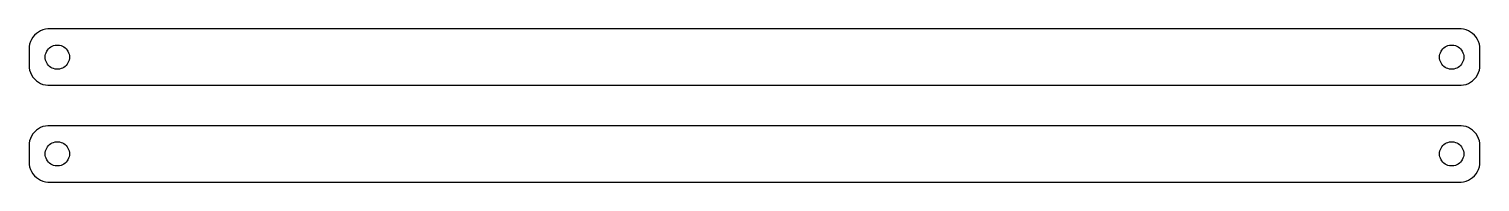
# Model space of a CAD drawing. Header units: metres. Extents: x -180 to 180, y 17 to 55.
import ezdxf

# ---------------------------------------------------------------- set-up
doc = ezdxf.new("R2010")
doc.units = ezdxf.units.M

msp = doc.modelspace()

# ---------------------------------------------------------------- linework, layer by layer
for p, q in [((-177.687, 53.8526), (-178.145, 53.4227)), ((-177.179, 54.2216), (-177.687, 53.8526)), ((-176.629, 54.5241), (-177.179, 54.2216)), ((-176.045, 54.7553), (-176.629, 54.5241)), ((-175.437, 54.9114), (-176.045, 54.7553)), ((-174.814, 54.9901), (-175.437, 54.9114)), ((174.814, 54.9901), (-174.814, 54.9901)), ((175.437, 54.9114), (174.814, 54.9901)), ((176.045, 54.7553), (175.437, 54.9114)), ((176.629, 54.5241), (176.045, 54.7553)), ((177.179, 54.2216), (176.629, 54.5241)), ((177.687, 53.8526), (177.179, 54.2216)), ((178.145, 53.4227), (177.687, 53.8526)), ((-179.461, 50.6267), (-179.5, 50)), ((-179.343, 51.2434), (-179.461, 50.6267)), ((-179.149, 51.8406), (-179.343, 51.2434)), ((-178.882, 52.4088), (-179.149, 51.8406)), ((-178.545, 52.9389), (-178.882, 52.4088)), ((-178.145, 53.4227), (-178.545, 52.9389)), ((-174.687, 50.0536), (-174.412, 50.3115)), ((-174.412, 50.3115), (-174.107, 50.533)), ((-174.107, 50.533), (-173.777, 50.7145)), ((-173.777, 50.7145), (-173.427, 50.8532)), ((-173.427, 50.8532), (-173.062, 50.9469)), ((-173.062, 50.9469), (-172.688, 50.9941)), ((-172.688, 50.9941), (-172.312, 50.9941)), ((-172.312, 50.9941), (-171.938, 50.9469)), ((-171.938, 50.9469), (-171.573, 50.8532)), ((-171.573, 50.8532), (-171.223, 50.7145)), ((-171.223, 50.7145), (-170.893, 50.533)), ((-170.893, 50.533), (-170.588, 50.3115)), ((-170.588, 50.3115), (-170.313, 50.0536)), ((170.313, 50.0536), (170.588, 50.3115)), ((170.588, 50.3115), (170.893, 50.533)), ((170.893, 50.533), (171.223, 50.7145)), ((171.223, 50.7145), (171.573, 50.8532)), ((171.573, 50.8532), (171.938, 50.9469)), ((171.938, 50.9469), (172.312, 50.9941)), ((172.312, 50.9941), (172.688, 50.9941)), ((172.688, 50.9941), (173.062, 50.9469)), ((173.062, 50.9469), (173.427, 50.8532)), ((173.427, 50.8532), (173.777, 50.7145)), ((173.777, 50.7145), (174.107, 50.533)), ((174.107, 50.533), (174.412, 50.3115)), ((174.412, 50.3115), (174.687, 50.0536)), ((178.545, 52.9389), (178.145, 53.4227)), ((178.882, 52.4088), (178.545, 52.9389)), ((179.149, 51.8406), (178.882, 52.4088)), ((179.343, 51.2434), (179.149, 51.8406)), ((179.461, 50.6267), (179.343, 51.2434)), ((179.5, 50), (179.461, 50.6267)), ((-179.5, 50), (-179.5, 46)), ((-175.5, 48), (-175.476, 48.376)), ((-175.476, 47.624), (-175.5, 48)), ((-175.476, 48.376), (-175.406, 48.7461)), ((-175.406, 47.2539), (-175.476, 47.624)), ((-175.406, 48.7461), (-175.289, 49.1044)), ((-175.289, 46.8956), (-175.406, 47.2539)), ((-175.289, 49.1044), (-175.129, 49.4453)), ((-175.129, 46.5547), (-175.289, 46.8956)), ((-175.129, 49.4453), (-174.927, 49.7634)), ((-174.927, 49.7634), (-174.687, 50.0536)), ((-170.313, 50.0536), (-170.073, 49.7634)), ((-170.073, 49.7634), (-169.871, 49.4453)), ((-169.871, 49.4453), (-169.711, 49.1044)), ((-169.711, 46.8956), (-169.871, 46.5547)), ((-169.711, 49.1044), (-169.594, 48.7461)), ((-169.594, 47.2539), (-169.711, 46.8956)), ((-169.594, 48.7461), (-169.524, 48.376)), ((-169.524, 47.624), (-169.594, 47.2539)), ((-169.524, 48.376), (-169.5, 48)), ((-169.5, 48), (-169.524, 47.624)), ((169.5, 48), (169.524, 48.376)), ((169.524, 47.624), (169.5, 48)), ((169.524, 48.376), (169.594, 48.7461)), ((169.594, 47.2539), (169.524, 47.624)), ((169.594, 48.7461), (169.711, 49.1044)), ((169.711, 46.8956), (169.594, 47.2539)), ((169.711, 49.1044), (169.871, 49.4453)), ((169.871, 46.5547), (169.711, 46.8956)), ((169.871, 49.4453), (170.073, 49.7634)), ((170.073, 49.7634), (170.313, 50.0536)), ((174.687, 50.0536), (174.927, 49.7634)), ((174.927, 49.7634), (175.129, 49.4453)), ((175.129, 49.4453), (175.289, 49.1044)), ((175.289, 46.8956), (175.129, 46.5547)), ((175.289, 49.1044), (175.406, 48.7461)), ((175.406, 47.2539), (175.289, 46.8956)), ((175.406, 48.7461), (175.476, 48.376)), ((175.476, 47.624), (175.406, 47.2539)), ((175.476, 48.376), (175.5, 48)), ((175.5, 48), (175.476, 47.624)), ((179.5, 46), (179.5, 50)), ((-179.5, 46), (-179.461, 45.3733)), ((-179.461, 45.3733), (-179.343, 44.7566)), ((-179.343, 44.7566), (-179.149, 44.1594)), ((-179.149, 44.1594), (-178.882, 43.5912)), ((-178.882, 43.5912), (-178.545, 43.0611)), ((-174.927, 46.2366), (-175.129, 46.5547)), ((-174.687, 45.9464), (-174.927, 46.2366)), ((-174.412, 45.6885), (-174.687, 45.9464)), ((-174.107, 45.467), (-174.412, 45.6885)), ((-173.777, 45.2855), (-174.107, 45.467)), ((-173.427, 45.1468), (-173.777, 45.2855)), ((-173.062, 45.0531), (-173.427, 45.1468)), ((-172.688, 45.0059), (-173.062, 45.0531)), ((-172.312, 45.0059), (-172.688, 45.0059)), ((-171.938, 45.0531), (-172.312, 45.0059)), ((-171.573, 45.1468), (-171.938, 45.0531)), ((-171.223, 45.2855), (-171.573, 45.1468)), ((-170.893, 45.467), (-171.223, 45.2855)), ((-170.588, 45.6885), (-170.893, 45.467)), ((-170.313, 45.9464), (-170.588, 45.6885)), ((-170.073, 46.2366), (-170.313, 45.9464)), ((-169.871, 46.5547), (-170.073, 46.2366)), ((170.073, 46.2366), (169.871, 46.5547)), ((170.313, 45.9464), (170.073, 46.2366)), ((170.588, 45.6885), (170.313, 45.9464)), ((170.893, 45.467), (170.588, 45.6885)), ((171.223, 45.2855), (170.893, 45.467)), ((171.573, 45.1468), (171.223, 45.2855)), ((171.938, 45.0531), (171.573, 45.1468)), ((172.312, 45.0059), (171.938, 45.0531)), ((172.688, 45.0059), (172.312, 45.0059)), ((173.062, 45.0531), (172.688, 45.0059)), ((173.427, 45.1468), (173.062, 45.0531)), ((173.777, 45.2855), (173.427, 45.1468)), ((174.107, 45.467), (173.777, 45.2855)), ((174.412, 45.6885), (174.107, 45.467)), ((174.687, 45.9464), (174.412, 45.6885)), ((174.927, 46.2366), (174.687, 45.9464)), ((175.129, 46.5547), (174.927, 46.2366)), ((178.545, 43.0611), (178.882, 43.5912)), ((178.882, 43.5912), (179.149, 44.1594)), ((179.149, 44.1594), (179.343, 44.7566)), ((179.343, 44.7566), (179.461, 45.3733)), ((179.461, 45.3733), (179.5, 46)), ((-178.545, 43.0611), (-178.145, 42.5773)), ((-178.145, 42.5773), (-177.687, 42.1474)), ((-177.687, 42.1474), (-177.179, 41.7784)), ((-177.179, 41.7784), (-176.629, 41.4759)), ((-176.629, 41.4759), (-176.045, 41.2447)), ((-176.045, 41.2447), (-175.437, 41.0886)), ((-175.437, 41.0886), (-174.814, 41.0099)), ((-174.814, 41.0099), (174.814, 41.0099)), ((174.814, 41.0099), (175.437, 41.0886)), ((175.437, 41.0886), (176.045, 41.2447)), ((176.045, 41.2447), (176.629, 41.4759)), ((176.629, 41.4759), (177.179, 41.7784)), ((177.179, 41.7784), (177.687, 42.1474)), ((177.687, 42.1474), (178.145, 42.5773)), ((178.145, 42.5773), (178.545, 43.0611)), ((-178.545, 28.9389), (-178.882, 28.4088)), ((-178.145, 29.4227), (-178.545, 28.9389)), ((-177.687, 29.8526), (-178.145, 29.4227)), ((-177.179, 30.2216), (-177.687, 29.8526)), ((-176.629, 30.5241), (-177.179, 30.2216)), ((-176.045, 30.7553), (-176.629, 30.5241)), ((-175.437, 30.9114), (-176.045, 30.7553)), ((-174.814, 30.9901), (-175.437, 30.9114)), ((174.814, 30.9901), (-174.814, 30.9901)), ((175.437, 30.9114), (174.814, 30.9901)), ((176.045, 30.7553), (175.437, 30.9114)), ((176.629, 30.5241), (176.045, 30.7553)), ((177.179, 30.2216), (176.629, 30.5241)), ((177.687, 29.8526), (177.179, 30.2216)), ((178.145, 29.4227), (177.687, 29.8526)), ((178.545, 28.9389), (178.145, 29.4227)), ((178.882, 28.4088), (178.545, 28.9389)), ((-179.461, 26.6267), (-179.5, 26)), ((-179.5, 26), (-179.5, 22)), ((-179.343, 27.2434), (-179.461, 26.6267)), ((-179.149, 27.8406), (-179.343, 27.2434)), ((-178.882, 28.4088), (-179.149, 27.8406)), ((-175.289, 25.1044), (-175.129, 25.4453)), ((-175.129, 25.4453), (-174.927, 25.7634)), ((-174.927, 25.7634), (-174.687, 26.0536)), ((-174.687, 26.0536), (-174.412, 26.3115)), ((-174.412, 26.3115), (-174.107, 26.533)), ((-174.107, 26.533), (-173.777, 26.7145)), ((-173.777, 26.7145), (-173.427, 26.8532)), ((-173.427, 26.8532), (-173.062, 26.9469)), ((-173.062, 26.9469), (-172.688, 26.9941)), ((-172.688, 26.9941), (-172.312, 26.9941)), ((-172.312, 26.9941), (-171.938, 26.9469)), ((-171.938, 26.9469), (-171.573, 26.8532)), ((-171.573, 26.8532), (-171.223, 26.7145)), ((-171.223, 26.7145), (-170.893, 26.533)), ((-170.893, 26.533), (-170.588, 26.3115)), ((-170.588, 26.3115), (-170.313, 26.0536)), ((-170.313, 26.0536), (-170.073, 25.7634)), ((-170.073, 25.7634), (-169.871, 25.4453)), ((-169.871, 25.4453), (-169.711, 25.1044)), ((169.711, 25.1044), (169.871, 25.4453)), ((169.871, 25.4453), (170.073, 25.7634)), ((170.073, 25.7634), (170.313, 26.0536)), ((170.313, 26.0536), (170.588, 26.3115)), ((170.588, 26.3115), (170.893, 26.533)), ((170.893, 26.533), (171.223, 26.7145)), ((171.223, 26.7145), (171.573, 26.8532)), ((171.573, 26.8532), (171.938, 26.9469)), ((171.938, 26.9469), (172.312, 26.9941)), ((172.312, 26.9941), (172.688, 26.9941)), ((172.688, 26.9941), (173.062, 26.9469)), ((173.062, 26.9469), (173.427, 26.8532)), ((173.427, 26.8532), (173.777, 26.7145)), ((173.777, 26.7145), (174.107, 26.533)), ((174.107, 26.533), (174.412, 26.3115)), ((174.412, 26.3115), (174.687, 26.0536)), ((174.687, 26.0536), (174.927, 25.7634)), ((174.927, 25.7634), (175.129, 25.4453)), ((175.129, 25.4453), (175.289, 25.1044)), ((179.149, 27.8406), (178.882, 28.4088)), ((179.343, 27.2434), (179.149, 27.8406)), ((179.461, 26.6267), (179.343, 27.2434)), ((179.5, 26), (179.461, 26.6267)), ((179.5, 22), (179.5, 26)), ((-179.5, 22), (-179.461, 21.3733)), ((-175.5, 24), (-175.476, 24.376)), ((-175.476, 23.624), (-175.5, 24)), ((-175.476, 24.376), (-175.406, 24.7461)), ((-175.406, 23.2539), (-175.476, 23.624)), ((-175.406, 24.7461), (-175.289, 25.1044)), ((-175.289, 22.8956), (-175.406, 23.2539)), ((-175.129, 22.5547), (-175.289, 22.8956)), ((-174.927, 22.2366), (-175.129, 22.5547)), ((-174.687, 21.9464), (-174.927, 22.2366)), ((-174.412, 21.6885), (-174.687, 21.9464)), ((-174.107, 21.467), (-174.412, 21.6885)), ((-170.588, 21.6885), (-170.893, 21.467)), ((-170.313, 21.9464), (-170.588, 21.6885)), ((-170.073, 22.2366), (-170.313, 21.9464)), ((-169.871, 22.5547), (-170.073, 22.2366)), ((-169.711, 22.8956), (-169.871, 22.5547)), ((-169.711, 25.1044), (-169.594, 24.7461)), ((-169.594, 23.2539), (-169.711, 22.8956)), ((-169.594, 24.7461), (-169.524, 24.376)), ((-169.524, 23.624), (-169.594, 23.2539)), ((-169.524, 24.376), (-169.5, 24)), ((-169.5, 24), (-169.524, 23.624)), ((169.5, 24), (169.524, 24.376)), ((169.524, 23.624), (169.5, 24)), ((169.524, 24.376), (169.594, 24.7461)), ((169.594, 23.2539), (169.524, 23.624)), ((169.594, 24.7461), (169.711, 25.1044)), ((169.711, 22.8956), (169.594, 23.2539)), ((169.871, 22.5547), (169.711, 22.8956)), ((170.073, 22.2366), (169.871, 22.5547)), ((170.313, 21.9464), (170.073, 22.2366)), ((170.588, 21.6885), (170.313, 21.9464)), ((170.893, 21.467), (170.588, 21.6885)), ((174.412, 21.6885), (174.107, 21.467)), ((174.687, 21.9464), (174.412, 21.6885)), ((174.927, 22.2366), (174.687, 21.9464)), ((175.129, 22.5547), (174.927, 22.2366)), ((175.289, 22.8956), (175.129, 22.5547)), ((175.289, 25.1044), (175.406, 24.7461)), ((175.406, 23.2539), (175.289, 22.8956)), ((175.406, 24.7461), (175.476, 24.376)), ((175.476, 23.624), (175.406, 23.2539)), ((175.476, 24.376), (175.5, 24)), ((175.5, 24), (175.476, 23.624)), ((179.461, 21.3733), (179.5, 22)), ((-179.461, 21.3733), (-179.343, 20.7566)), ((-179.343, 20.7566), (-179.149, 20.1594)), ((-179.149, 20.1594), (-178.882, 19.5912)), ((-178.882, 19.5912), (-178.545, 19.0611)), ((-178.545, 19.0611), (-178.145, 18.5773)), ((-178.145, 18.5773), (-177.687, 18.1474)), ((-177.687, 18.1474), (-177.179, 17.7784)), ((-173.777, 21.2855), (-174.107, 21.467)), ((-173.427, 21.1468), (-173.777, 21.2855)), ((-173.062, 21.0531), (-173.427, 21.1468)), ((-172.688, 21.0059), (-173.062, 21.0531)), ((-172.312, 21.0059), (-172.688, 21.0059)), ((-171.938, 21.0531), (-172.312, 21.0059)), ((-171.573, 21.1468), (-171.938, 21.0531)), ((-171.223, 21.2855), (-171.573, 21.1468)), ((-170.893, 21.467), (-171.223, 21.2855)), ((171.223, 21.2855), (170.893, 21.467)), ((171.573, 21.1468), (171.223, 21.2855)), ((171.938, 21.0531), (171.573, 21.1468)), ((172.312, 21.0059), (171.938, 21.0531)), ((172.688, 21.0059), (172.312, 21.0059)), ((173.062, 21.0531), (172.688, 21.0059)), ((173.427, 21.1468), (173.062, 21.0531)), ((173.777, 21.2855), (173.427, 21.1468)), ((174.107, 21.467), (173.777, 21.2855)), ((177.179, 17.7784), (177.687, 18.1474)), ((177.687, 18.1474), (178.145, 18.5773)), ((178.145, 18.5773), (178.545, 19.0611)), ((178.545, 19.0611), (178.882, 19.5912)), ((178.882, 19.5912), (179.149, 20.1594)), ((179.149, 20.1594), (179.343, 20.7566)), ((179.343, 20.7566), (179.461, 21.3733)), ((-177.179, 17.7784), (-176.629, 17.4759)), ((-176.629, 17.4759), (-176.045, 17.2447)), ((-176.045, 17.2447), (-175.437, 17.0886)), ((-175.437, 17.0886), (-174.814, 17.0099)), ((-174.814, 17.0099), (174.814, 17.0099)), ((174.814, 17.0099), (175.437, 17.0886)), ((175.437, 17.0886), (176.045, 17.2447)), ((176.045, 17.2447), (176.629, 17.4759)), ((176.629, 17.4759), (177.179, 17.7784))]:
    msp.add_line(p, q)

doc.saveas('drawing.dxf')
